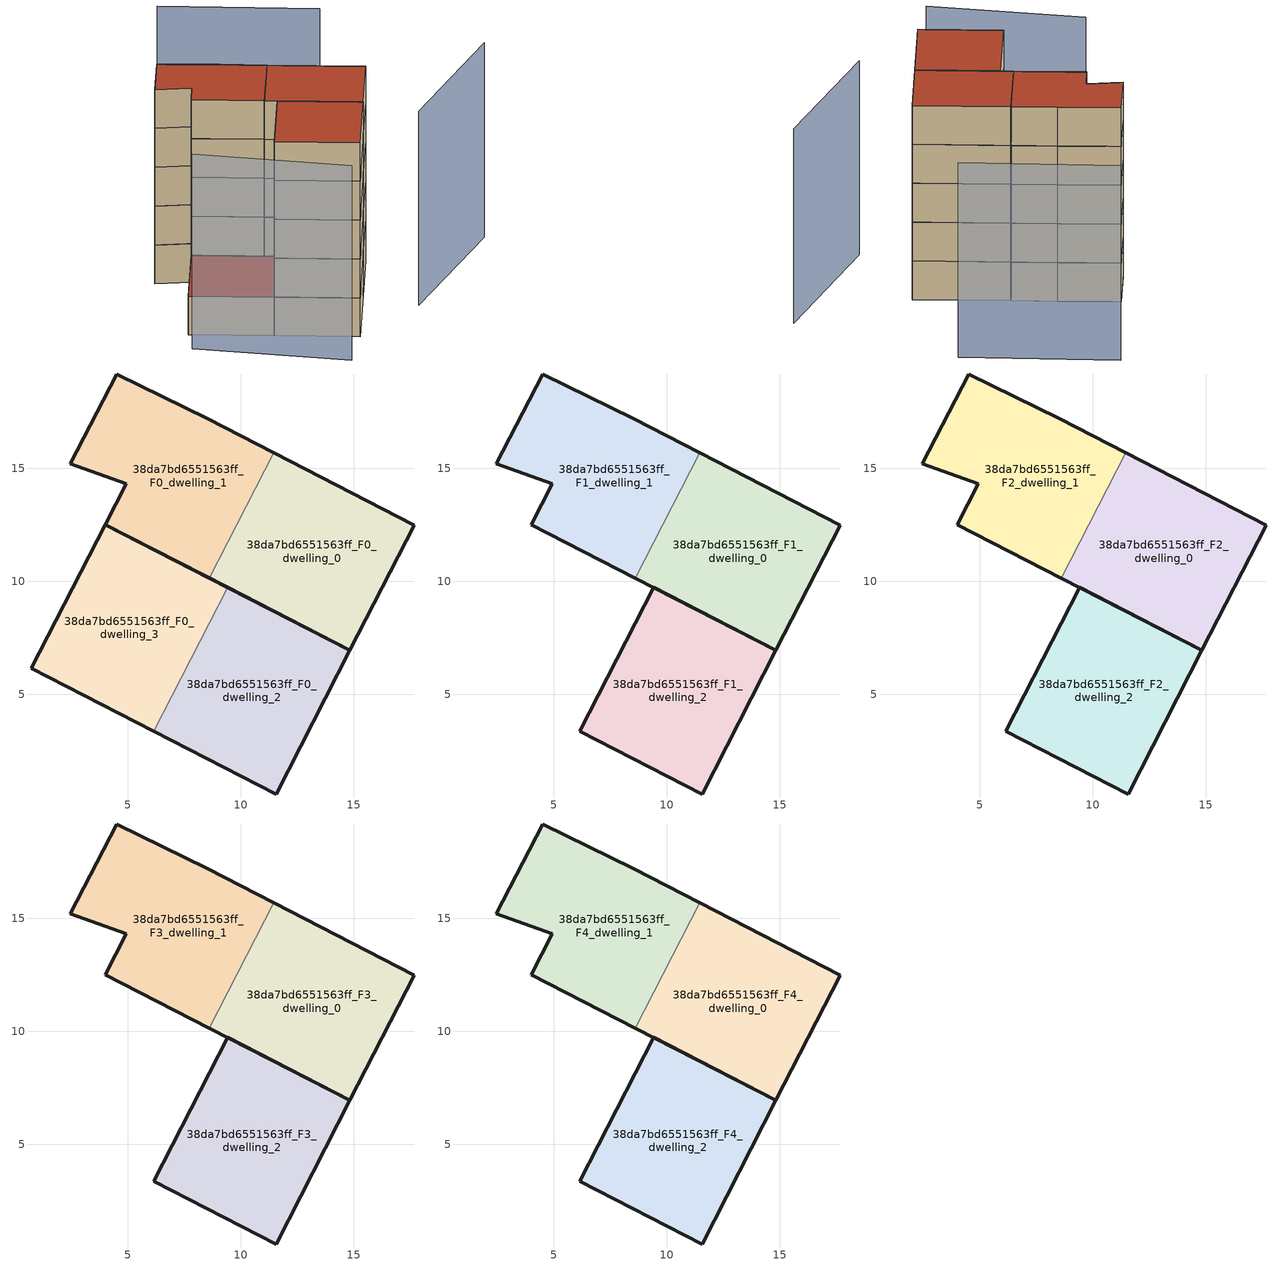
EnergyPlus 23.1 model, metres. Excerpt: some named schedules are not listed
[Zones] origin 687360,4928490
38da7bd6551563ff_F0_dwelling_0
 floor ground (EU_floor_Construction): 14.82,6.94 17.67,12.48 11.46,15.68 8.61,10.14 z0
 wall outside (EU_wall_Construction): 11.46,15.68 17.67,12.48 14.82,6.94 8.61,10.14 z0:3
 wall to 38da7bd6551563ff_F0_dwelling_1 (EU_wall_Construction): 8.61,10.14 11.46,15.68 z0:3
38da7bd6551563ff_F0_dwelling_1
 floor ground (EU_floor_Construction): 8.61,10.14 11.46,15.68 8.53,17.18 4.5,19.17 2.46,15.2 4.93,14.31 4,12.51 z0
 wall outside (EU_wall_Construction): 8.61,10.14 4,12.51 4.93,14.31 2.46,15.2 4.5,19.17 8.53,17.18 11.46,15.68 z0:3
38da7bd6551563ff_F0_dwelling_2
 floor ground (EU_floor_Construction): 11.56,0.58 14.82,6.94 9.41,9.72 6.14,3.37 z0
 wall outside (EU_wall_Construction): 9.41,9.72 14.82,6.94 11.56,0.58 6.14,3.37 z0:3
 wall to 38da7bd6551563ff_F0_dwelling_3 (EU_wall_Construction): 6.14,3.37 9.41,9.72 z0:3
38da7bd6551563ff_F0_dwelling_3
 floor ground (EU_floor_Construction): 6.14,3.37 9.41,9.72 4,12.51 0.73,6.15 z0
 wall outside (EU_wall_Construction): 6.14,3.37 0.73,6.15 4,12.51 9.41,9.72 z0:3
 roof outside (EU_roof_Construction): 9.41,9.72 6.14,3.37 0.73,6.15 4,12.51 z3
38da7bd6551563ff_F1_dwelling_0
 floor to 38da7bd6551563ff_F0_dwelling_0 (EU_floor_Construction): 14.82,6.94 17.67,12.48 11.46,15.68 8.61,10.14 z3
 wall outside (EU_wall_Construction): 11.46,15.68 17.67,12.48 14.82,6.94 8.61,10.14 z3:6
 wall to 38da7bd6551563ff_F1_dwelling_1 (EU_wall_Construction): 8.61,10.14 11.46,15.68 z3:6
38da7bd6551563ff_F1_dwelling_1
 floor to 38da7bd6551563ff_F0_dwelling_1 (EU_floor_Construction): 8.61,10.14 11.46,15.68 8.53,17.18 4.5,19.17 2.46,15.2 4.93,14.31 4,12.51 z3
 wall outside (EU_wall_Construction): 8.61,10.14 4,12.51 4.93,14.31 2.46,15.2 4.5,19.17 8.53,17.18 11.46,15.68 z3:6
38da7bd6551563ff_F1_dwelling_2
 floor to 38da7bd6551563ff_F0_dwelling_2 (EU_floor_Construction): 11.56,0.58 14.82,6.94 9.41,9.72 6.14,3.37 z3
 wall outside (EU_wall_Construction): 14.82,6.94 11.56,0.58 6.14,3.37 9.41,9.72 14.82,6.94 z3:6
38da7bd6551563ff_F2_dwelling_0
 floor to 38da7bd6551563ff_F1_dwelling_0 (EU_floor_Construction): 14.82,6.94 17.67,12.48 11.46,15.68 8.61,10.14 z6
 wall outside (EU_wall_Construction): 11.46,15.68 17.67,12.48 14.82,6.94 8.61,10.14 z6:9
 wall to 38da7bd6551563ff_F2_dwelling_1 (EU_wall_Construction): 8.61,10.14 11.46,15.68 z6:9
38da7bd6551563ff_F2_dwelling_1
 floor to 38da7bd6551563ff_F1_dwelling_1 (EU_floor_Construction): 8.61,10.14 11.46,15.68 8.53,17.18 4.5,19.17 2.46,15.2 4.93,14.31 4,12.51 z6
 wall outside (EU_wall_Construction): 8.61,10.14 4,12.51 4.93,14.31 2.46,15.2 4.5,19.17 8.53,17.18 11.46,15.68 z6:9
38da7bd6551563ff_F2_dwelling_2
 floor to 38da7bd6551563ff_F1_dwelling_2 (EU_floor_Construction): 11.56,0.58 14.82,6.94 9.41,9.72 6.14,3.37 z6
 wall outside (EU_wall_Construction): 14.82,6.94 11.56,0.58 6.14,3.37 9.41,9.72 14.82,6.94 z6:9
38da7bd6551563ff_F3_dwelling_0
 floor to 38da7bd6551563ff_F2_dwelling_0 (EU_floor_Construction): 14.82,6.94 17.67,12.48 11.46,15.68 8.61,10.14 z9
 wall outside (EU_wall_Construction): 11.46,15.68 17.67,12.48 14.82,6.94 8.61,10.14 z9:12
 wall to 38da7bd6551563ff_F3_dwelling_1 (EU_wall_Construction): 8.61,10.14 11.46,15.68 z9:12
38da7bd6551563ff_F3_dwelling_1
 floor to 38da7bd6551563ff_F2_dwelling_1 (EU_floor_Construction): 8.61,10.14 11.46,15.68 8.53,17.18 4.5,19.17 2.46,15.2 4.93,14.31 4,12.51 z9
 wall outside (EU_wall_Construction): 8.61,10.14 4,12.51 4.93,14.31 2.46,15.2 4.5,19.17 8.53,17.18 11.46,15.68 z9:12
38da7bd6551563ff_F3_dwelling_2
 floor to 38da7bd6551563ff_F2_dwelling_2 (EU_floor_Construction): 11.56,0.58 14.82,6.94 9.41,9.72 6.14,3.37 z9
 wall outside (EU_wall_Construction): 14.82,6.94 11.56,0.58 6.14,3.37 9.41,9.72 14.82,6.94 z9:12
38da7bd6551563ff_F4_dwelling_0
 floor to 38da7bd6551563ff_F3_dwelling_0 (EU_floor_Construction): 14.82,6.94 17.67,12.48 11.46,15.68 8.61,10.14 z12
 wall outside (EU_wall_Construction): 11.46,15.68 17.67,12.48 14.82,6.94 8.61,10.14 z12:15
 wall to 38da7bd6551563ff_F4_dwelling_1 (EU_wall_Construction): 8.61,10.14 11.46,15.68 z12:15
 roof outside (EU_roof_Construction): 17.67,12.48 14.82,6.94 8.61,10.14 11.46,15.68 z15
38da7bd6551563ff_F4_dwelling_1
 floor to 38da7bd6551563ff_F3_dwelling_1 (EU_floor_Construction): 8.61,10.14 11.46,15.68 8.53,17.18 4.5,19.17 2.46,15.2 4.93,14.31 4,12.51 z12
 wall outside (EU_wall_Construction): 8.61,10.14 4,12.51 4.93,14.31 2.46,15.2 4.5,19.17 8.53,17.18 11.46,15.68 z12:15
 roof outside (EU_roof_Construction): 11.46,15.68 8.61,10.14 4,12.51 4.93,14.31 2.46,15.2 4.5,19.17 8.53,17.18 z15
38da7bd6551563ff_F4_dwelling_2
 floor to 38da7bd6551563ff_F3_dwelling_2 (EU_floor_Construction): 11.56,0.58 14.82,6.94 9.41,9.72 6.14,3.37 z12
 wall outside (EU_wall_Construction): 14.82,6.94 11.56,0.58 6.14,3.37 9.41,9.72 14.82,6.94 z12:15
 roof outside (EU_roof_Construction): 14.82,6.94 11.56,0.58 6.14,3.37 9.41,9.72 z15
shading: -0.06,3.84 9.26,-2.8 / 17.66,3.78 26.96,12.56 / 19.06,22.96 8.91,28.34 z0:15
[Building]
EU S2 Campaign: North Axis=0; Terrain=City; Solar Distribution=FullExterior
[Site:Location]
Bologna: Latitude=44.5; Longitude=11.25; Time Zone=1; Elevation=37
[SizingPeriod:WeatherFileDays]
AnnualSizingPeriod: Begin Month=1; Begin Day of Month=1; End Month=12; End Day of Month=31; Day of Week for Start Day=Monday; Use Weather File Daylight Saving Period=No; Use Weather File Rain and Snow Indicators=No
[MATERIAL]
EU_InternalMass_Material: Roughness=MediumRough; Thickness=0.1; Conductivity=1; Density=1800; Specific Heat=900; Thermal Absorptance=0.9; Solar Absorptance=0.7; Visible Absorptance=0.7
[MATERIAL:NOMASS] Roughness=MediumRough; Thermal Absorptance=0.9; Solar Absorptance=0.7; Visible Absorptance=0.7
Name | Thermal Resistance
EU_wall_NoMass | 0.905828
EU_roof_NoMass | 0.37593
EU_floor_NoMass | 0.67114
[CONSTRUCTION]
EU_wall_Construction: EU_wall_NoMass
EU_roof_Construction: EU_roof_NoMass
EU_floor_Construction: EU_floor_NoMass
EU_InternalMass_Construction: EU_InternalMass_Material
[ZONE] Type=1; Multiplier=1; Ceiling Height=autocalculate; Floor Area=autocalculate; Part of Total Floor Area=Yes
Name | Volume
38da7bd6551563ff_F0_dwelling_0; 38da7bd6551563ff_F1_dwelling_0; 38da7bd6551563ff_F2_dwelling_0; 38da7bd6551563ff_F3_dwelling_0; 38da7bd6551563ff_F4_dwelling_0 | 130.52
38da7bd6551563ff_F0_dwelling_1; 38da7bd6551563ff_F1_dwelling_1; 38da7bd6551563ff_F2_dwelling_1; 38da7bd6551563ff_F3_dwelling_1; 38da7bd6551563ff_F4_dwelling_1; 38da7bd6551563ff_F0_dwelling_2; 38da7bd6551563ff_F1_dwelling_2; 38da7bd6551563ff_F2_dwelling_2; 38da7bd6551563ff_F3_dwelling_2; 38da7bd6551563ff_F4_dwelling_2 | 130.512
38da7bd6551563ff_F0_dwelling_3 | 130.526
[INTERNALMASS] Construction=EU_InternalMass_Construction
Name | Zone or ZoneList | Surface Area
38da7bd6551563ff_F0_dwelling_0_EU_InternalMass | 38da7bd6551563ff_F0_dwelling_0 | 43.5063
38da7bd6551563ff_F0_dwelling_1_EU_InternalMass | 38da7bd6551563ff_F0_dwelling_1 | 43.5041
38da7bd6551563ff_F0_dwelling_2_EU_InternalMass | 38da7bd6551563ff_F0_dwelling_2 | 43.5044
38da7bd6551563ff_F0_dwelling_3_EU_InternalMass | 38da7bd6551563ff_F0_dwelling_3 | 43.5087
38da7bd6551563ff_F1_dwelling_0_EU_InternalMass | 38da7bd6551563ff_F1_dwelling_0 | 58.0077
38da7bd6551563ff_F1_dwelling_1_EU_InternalMass | 38da7bd6551563ff_F1_dwelling_1 | 57.9991
38da7bd6551563ff_F1_dwelling_2_EU_InternalMass | 38da7bd6551563ff_F1_dwelling_2 | 58.0048
38da7bd6551563ff_F2_dwelling_0_EU_InternalMass | 38da7bd6551563ff_F2_dwelling_0 | 58.0077
38da7bd6551563ff_F2_dwelling_1_EU_InternalMass | 38da7bd6551563ff_F2_dwelling_1 | 57.9991
38da7bd6551563ff_F2_dwelling_2_EU_InternalMass | 38da7bd6551563ff_F2_dwelling_2 | 58.0048
38da7bd6551563ff_F3_dwelling_0_EU_InternalMass | 38da7bd6551563ff_F3_dwelling_0 | 58.0077
38da7bd6551563ff_F3_dwelling_1_EU_InternalMass | 38da7bd6551563ff_F3_dwelling_1 | 57.9991
38da7bd6551563ff_F3_dwelling_2_EU_InternalMass | 38da7bd6551563ff_F3_dwelling_2 | 58.0048
38da7bd6551563ff_F4_dwelling_0_EU_InternalMass | 38da7bd6551563ff_F4_dwelling_0 | 58.0077
38da7bd6551563ff_F4_dwelling_1_EU_InternalMass | 38da7bd6551563ff_F4_dwelling_1 | 57.9991
38da7bd6551563ff_F4_dwelling_2_EU_InternalMass | 38da7bd6551563ff_F4_dwelling_2 | 58.0048
[OTHEREQUIPMENT] Fuel Type=Electricity; Design Level Calculation Method=Watts/Area; Power per Zone Floor Area=1; Fraction Latent=0; Fraction Radiant=0; Fraction Lost=0; Carbon Dioxide Generation Rate=0; EndUse Subcategory=EU_Step8_InternalGains
Name | Zone or ZoneList or Space or SpaceList | Schedule
EU_Step8_InternalGain_38da7bd6551563ff_F0_dwelling_0_f000 | 38da7bd6551563ff_F0_dwelling_0 | EU_Step8_GainSchedule_38da7bd6551563ff_F0_dwelling_0_f000
EU_Step8_InternalGain_38da7bd6551563ff_F0_dwelling_1_f000 | 38da7bd6551563ff_F0_dwelling_1 | EU_Step8_GainSchedule_38da7bd6551563ff_F0_dwelling_1_f000
EU_Step8_InternalGain_38da7bd6551563ff_F0_dwelling_2_f000 | 38da7bd6551563ff_F0_dwelling_2 | EU_Step8_GainSchedule_38da7bd6551563ff_F0_dwelling_2_f000
EU_Step8_InternalGain_38da7bd6551563ff_F0_dwelling_3_f000 | 38da7bd6551563ff_F0_dwelling_3 | EU_Step8_GainSchedule_38da7bd6551563ff_F0_dwelling_3_f000
EU_Step8_InternalGain_38da7bd6551563ff_F1_dwelling_0_f000 | 38da7bd6551563ff_F1_dwelling_0 | EU_Step8_GainSchedule_38da7bd6551563ff_F1_dwelling_0_f000
EU_Step8_InternalGain_38da7bd6551563ff_F1_dwelling_1_f000 | 38da7bd6551563ff_F1_dwelling_1 | EU_Step8_GainSchedule_38da7bd6551563ff_F1_dwelling_1_f000
EU_Step8_InternalGain_38da7bd6551563ff_F1_dwelling_2_f000 | 38da7bd6551563ff_F1_dwelling_2 | EU_Step8_GainSchedule_38da7bd6551563ff_F1_dwelling_2_f000
EU_Step8_InternalGain_38da7bd6551563ff_F2_dwelling_0_f000 | 38da7bd6551563ff_F2_dwelling_0 | EU_Step8_GainSchedule_38da7bd6551563ff_F2_dwelling_0_f000
EU_Step8_InternalGain_38da7bd6551563ff_F2_dwelling_1_f000 | 38da7bd6551563ff_F2_dwelling_1 | EU_Step8_GainSchedule_38da7bd6551563ff_F2_dwelling_1_f000
EU_Step8_InternalGain_38da7bd6551563ff_F2_dwelling_2_f000 | 38da7bd6551563ff_F2_dwelling_2 | EU_Step8_GainSchedule_38da7bd6551563ff_F2_dwelling_2_f000
EU_Step8_InternalGain_38da7bd6551563ff_F3_dwelling_0_f000 | 38da7bd6551563ff_F3_dwelling_0 | EU_Step8_GainSchedule_38da7bd6551563ff_F3_dwelling_0_f000
EU_Step8_InternalGain_38da7bd6551563ff_F3_dwelling_1_f000 | 38da7bd6551563ff_F3_dwelling_1 | EU_Step8_GainSchedule_38da7bd6551563ff_F3_dwelling_1_f000
EU_Step8_InternalGain_38da7bd6551563ff_F3_dwelling_2_f000 | 38da7bd6551563ff_F3_dwelling_2 | EU_Step8_GainSchedule_38da7bd6551563ff_F3_dwelling_2_f000
EU_Step8_InternalGain_38da7bd6551563ff_F4_dwelling_0_f000 | 38da7bd6551563ff_F4_dwelling_0 | EU_Step8_GainSchedule_38da7bd6551563ff_F4_dwelling_0_f000
EU_Step8_InternalGain_38da7bd6551563ff_F4_dwelling_1_f000 | 38da7bd6551563ff_F4_dwelling_1 | EU_Step8_GainSchedule_38da7bd6551563ff_F4_dwelling_1_f000
EU_Step8_InternalGain_38da7bd6551563ff_F4_dwelling_2_f000 | 38da7bd6551563ff_F4_dwelling_2 | EU_Step8_GainSchedule_38da7bd6551563ff_F4_dwelling_2_f000
[ZONEVENTILATION:DESIGNFLOWRATE] Schedule=EU_AlwaysOn; Design Flow Rate Calculation Method=AirChanges/Hour; Air Changes per Hour=0.73129; Ventilation Type=Natural; Fan Pressure Rise=0; Fan Total Efficiency=1; Constant Term Coefficient=1; Temperature Term Coefficient=0; Velocity Term Coefficient=0; Velocity Squared Term Coefficient=0; Minimum Indoor Temperature=-100; Maximum Indoor Temperature=100; Delta Temperature=-100; Minimum Outdoor Temperature=-100; Maximum Outdoor Temperature=100; Maximum Wind Speed=40
Name | Zone or ZoneList or Space or SpaceList
EU_ConstantAir_38da7bd6551563ff_F0_dwelling_0 | 38da7bd6551563ff_F0_dwelling_0
EU_ConstantAir_38da7bd6551563ff_F0_dwelling_1 | 38da7bd6551563ff_F0_dwelling_1
EU_ConstantAir_38da7bd6551563ff_F0_dwelling_2 | 38da7bd6551563ff_F0_dwelling_2
EU_ConstantAir_38da7bd6551563ff_F0_dwelling_3 | 38da7bd6551563ff_F0_dwelling_3
EU_ConstantAir_38da7bd6551563ff_F1_dwelling_0 | 38da7bd6551563ff_F1_dwelling_0
EU_ConstantAir_38da7bd6551563ff_F1_dwelling_1 | 38da7bd6551563ff_F1_dwelling_1
EU_ConstantAir_38da7bd6551563ff_F1_dwelling_2 | 38da7bd6551563ff_F1_dwelling_2
EU_ConstantAir_38da7bd6551563ff_F2_dwelling_0 | 38da7bd6551563ff_F2_dwelling_0
EU_ConstantAir_38da7bd6551563ff_F2_dwelling_1 | 38da7bd6551563ff_F2_dwelling_1
EU_ConstantAir_38da7bd6551563ff_F2_dwelling_2 | 38da7bd6551563ff_F2_dwelling_2
EU_ConstantAir_38da7bd6551563ff_F3_dwelling_0 | 38da7bd6551563ff_F3_dwelling_0
EU_ConstantAir_38da7bd6551563ff_F3_dwelling_1 | 38da7bd6551563ff_F3_dwelling_1
EU_ConstantAir_38da7bd6551563ff_F3_dwelling_2 | 38da7bd6551563ff_F3_dwelling_2
EU_ConstantAir_38da7bd6551563ff_F4_dwelling_0 | 38da7bd6551563ff_F4_dwelling_0
EU_ConstantAir_38da7bd6551563ff_F4_dwelling_1 | 38da7bd6551563ff_F4_dwelling_1
EU_ConstantAir_38da7bd6551563ff_F4_dwelling_2 | 38da7bd6551563ff_F4_dwelling_2
[HVACTEMPLATE:THERMOSTAT] Constant Heating Setpoint=20; Constant Cooling Setpoint=50
EU_HeatOnly_38da7bd6551563ff_F0_dwelling_0; EU_HeatOnly_38da7bd6551563ff_F0_dwelling_1; EU_HeatOnly_38da7bd6551563ff_F0_dwelling_2; EU_HeatOnly_38da7bd6551563ff_F0_dwelling_3; EU_HeatOnly_38da7bd6551563ff_F1_dwelling_0; EU_HeatOnly_38da7bd6551563ff_F1_dwelling_1; EU_HeatOnly_38da7bd6551563ff_F1_dwelling_2; EU_HeatOnly_38da7bd6551563ff_F2_dwelling_0; EU_HeatOnly_38da7bd6551563ff_F2_dwelling_1; EU_HeatOnly_38da7bd6551563ff_F2_dwelling_2; EU_HeatOnly_38da7bd6551563ff_F3_dwelling_0; EU_HeatOnly_38da7bd6551563ff_F3_dwelling_1; EU_HeatOnly_38da7bd6551563ff_F3_dwelling_2; EU_HeatOnly_38da7bd6551563ff_F4_dwelling_0; EU_HeatOnly_38da7bd6551563ff_F4_dwelling_1; EU_HeatOnly_38da7bd6551563ff_F4_dwelling_2
[HVACTEMPLATE:ZONE:IDEALLOADSAIRSYSTEM] System Availability Schedule=EU_AlwaysOn; Maximum Heating Supply Air Temperature=50; Minimum Cooling Supply Air Temperature=13; Maximum Heating Supply Air Humidity Ratio=0.0156; Minimum Cooling Supply Air Humidity Ratio=0.0077; Heating Limit=NoLimit; Cooling Limit=NoLimit; Heating Availability Schedule=EU_AlwaysOn; Cooling Availability Schedule=EU_CoolingOff; Dehumidification Control Type=ConstantSensibleHeatRatio; Cooling Sensible Heat Ratio=0.7; Dehumidification Setpoint=60; Humidification Control Type=None; Humidification Setpoint=30; Outdoor Air Method=None; Outdoor Air Flow Rate per Person=0.00944; Outdoor Air Flow Rate per Zone Floor Area=0; Outdoor Air Flow Rate per Zone=0; Demand Controlled Ventilation Type=None; Outdoor Air Economizer Type=NoEconomizer; Heat Recovery Type=None; Sensible Heat Recovery Effectiveness=0.7; Latent Heat Recovery Effectiveness=0.65
Name | Template Thermostat
38da7bd6551563ff_F0_dwelling_0 | EU_HeatOnly_38da7bd6551563ff_F0_dwelling_0
38da7bd6551563ff_F0_dwelling_1 | EU_HeatOnly_38da7bd6551563ff_F0_dwelling_1
38da7bd6551563ff_F0_dwelling_2 | EU_HeatOnly_38da7bd6551563ff_F0_dwelling_2
38da7bd6551563ff_F0_dwelling_3 | EU_HeatOnly_38da7bd6551563ff_F0_dwelling_3
38da7bd6551563ff_F1_dwelling_0 | EU_HeatOnly_38da7bd6551563ff_F1_dwelling_0
38da7bd6551563ff_F1_dwelling_1 | EU_HeatOnly_38da7bd6551563ff_F1_dwelling_1
38da7bd6551563ff_F1_dwelling_2 | EU_HeatOnly_38da7bd6551563ff_F1_dwelling_2
38da7bd6551563ff_F2_dwelling_0 | EU_HeatOnly_38da7bd6551563ff_F2_dwelling_0
38da7bd6551563ff_F2_dwelling_1 | EU_HeatOnly_38da7bd6551563ff_F2_dwelling_1
38da7bd6551563ff_F2_dwelling_2 | EU_HeatOnly_38da7bd6551563ff_F2_dwelling_2
38da7bd6551563ff_F3_dwelling_0 | EU_HeatOnly_38da7bd6551563ff_F3_dwelling_0
38da7bd6551563ff_F3_dwelling_1 | EU_HeatOnly_38da7bd6551563ff_F3_dwelling_1
38da7bd6551563ff_F3_dwelling_2 | EU_HeatOnly_38da7bd6551563ff_F3_dwelling_2
38da7bd6551563ff_F4_dwelling_0 | EU_HeatOnly_38da7bd6551563ff_F4_dwelling_0
38da7bd6551563ff_F4_dwelling_1 | EU_HeatOnly_38da7bd6551563ff_F4_dwelling_1
38da7bd6551563ff_F4_dwelling_2 | EU_HeatOnly_38da7bd6551563ff_F4_dwelling_2
[SIZING:ZONE] Zone Cooling Design Supply Air Temperature Input Method=SupplyAirTemperature; Zone Cooling Design Supply Air Temperature=13; Zone Heating Design Supply Air Temperature Input Method=SupplyAirTemperature; Zone Heating Design Supply Air Temperature=50; Zone Cooling Design Supply Air Humidity Ratio=0.008; Zone Heating Design Supply Air Humidity Ratio=0.008; Cooling Design Air Flow Method=DesignDay; Cooling Design Air Flow Rate=0; Cooling Minimum Air Flow per Zone Floor Area=0.000762; Cooling Minimum Air Flow=0; Cooling Minimum Air Flow Fraction=0.2; Heating Design Air Flow Method=DesignDay; Heating Design Air Flow Rate=0; Heating Maximum Air Flow per Zone Floor Area=0.002032; Heating Maximum Air Flow=0.141576; Heating Maximum Air Flow Fraction=0.3; Account for Dedicated Outdoor Air System=No; Dedicated Outdoor Air System Control Strategy=NeutralSupplyAir; Dedicated Outdoor Air Low Setpoint Temperature for Design=autosize; Dedicated Outdoor Air High Setpoint Temperature for Design=autosize; Zone Load Sizing Method=Sensible Load Only No Latent Load; Zone Latent Cooling Design Supply Air Humidity Ratio Input Method=HumidityRatioDifference; Zone Cooling Design Supply Air Humidity Ratio Difference=0.005; Zone Latent Heating Design Supply Air Humidity Ratio Input Method=HumidityRatioDifference; Zone Humidification Design Supply Air Humidity Ratio Difference=0.005
38da7bd6551563ff_F0_dwelling_0; 38da7bd6551563ff_F0_dwelling_1; 38da7bd6551563ff_F0_dwelling_2; 38da7bd6551563ff_F0_dwelling_3; 38da7bd6551563ff_F1_dwelling_0; 38da7bd6551563ff_F1_dwelling_1; 38da7bd6551563ff_F1_dwelling_2; 38da7bd6551563ff_F2_dwelling_0; 38da7bd6551563ff_F2_dwelling_1; 38da7bd6551563ff_F2_dwelling_2; 38da7bd6551563ff_F3_dwelling_0; 38da7bd6551563ff_F3_dwelling_1; 38da7bd6551563ff_F3_dwelling_2; 38da7bd6551563ff_F4_dwelling_0; 38da7bd6551563ff_F4_dwelling_1; 38da7bd6551563ff_F4_dwelling_2
[SCHEDULE:FILE] Column Number=1; Rows to Skip at Top=0; Number of Hours of Data=8760; Column Separator=Comma; Interpolate to Timestep=No; Minutes per Item=60; Adjust Schedule for Daylight Savings=Yes
Name | File
EU_Step8_GainSchedule_38da7bd6551563ff_F0_dwelling_0_f000 | ../../schedules/38da7bd6551563ff/38da7bd6551563ff_F0_dwelling_0_f000_gain.csv
EU_Step8_GainSchedule_38da7bd6551563ff_F0_dwelling_1_f000 | ../../schedules/38da7bd6551563ff/38da7bd6551563ff_F0_dwelling_1_f000_gain.csv
EU_Step8_GainSchedule_38da7bd6551563ff_F0_dwelling_2_f000 | ../../schedules/38da7bd6551563ff/38da7bd6551563ff_F0_dwelling_2_f000_gain.csv
